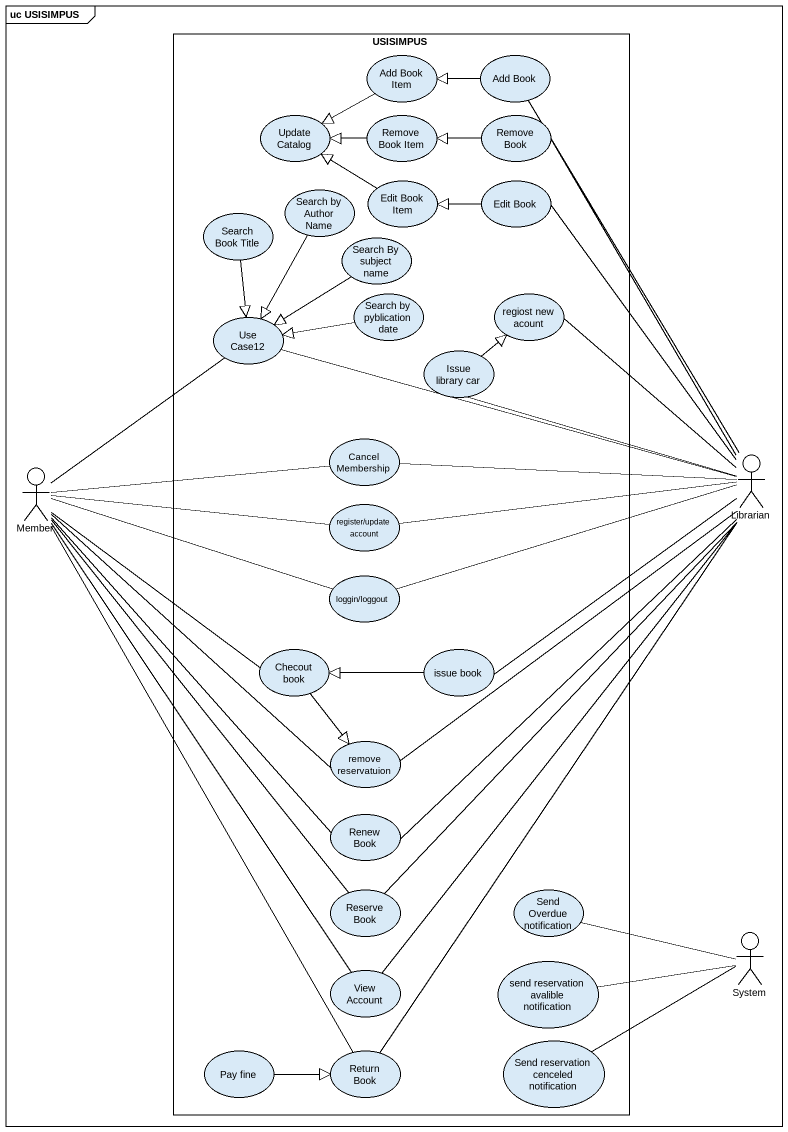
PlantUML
@startuml
mainframe uc USISIMPUS
rectangle USISIMPUS {
  usecase "Add Book Item" as Add_Book_Item
  usecase "Add Book" as Add_Book
  usecase "Update Catalog" as Update_Catalog
  usecase "Remove Book Item" as Remove_Book_Item
  usecase "Remove Book" as Remove_Book
  usecase "Search Book Title" as Search_Book_Title
  usecase "Search by Author Name" as Search_by_Author_Name
  usecase "Edit Book Item" as Edit_Book_Item
  usecase "Edit Book" as Edit_Book
  usecase "Search By subject name" as Search_By_subject_name
  usecase "Search by pyblication date" as Search_by_pyblication_date
  usecase "regiost new acount" as regiost_new_acount
  usecase "Use Case12" as Use_Case12
  usecase "Issue library car" as Issue_library_car
  usecase "Cancel Membership" as Cancel_Membership
  usecase "register/update account" as register_update_account
  usecase "loggin/loggout" as loggin_loggout
  usecase "Checout book" as Checout_book
  usecase "issue book" as issue_book
  usecase "remove reservatuion" as remove_reservatuion
  usecase "Renew Book" as Renew_Book
  usecase "Reserve Book" as Reserve_Book
  usecase "Send Overdue notification" as Send_Overdue_notification
  usecase "View Account" as View_Account
  usecase "send reservation avalible notification" as send_reservation_avalible
  usecase "Pay fine" as Pay_fine
  usecase "Return Book" as Return_Book
  usecase "Send reservation cenceled notification" as Send_reservation_cenceled
}
actor Librarian
actor Member
actor System
Add_Book_Item -left-|> Update_Catalog
Add_Book -left-|> Add_Book_Item
Remove_Book_Item -left-|> Update_Catalog
Remove_Book -left-|> Remove_Book_Item
Search_Book_Title --|> Use_Case12
Search_by_Author_Name --|> Use_Case12
Edit_Book_Item -up-|> Update_Catalog
Edit_Book -left-|> Edit_Book_Item
Search_By_subject_name --|> Use_Case12
Search_by_pyblication_date -left-|> Use_Case12
Issue_library_car -up-|> regiost_new_acount
Librarian -up- Add_Book
Librarian -up- Remove_Book
Librarian -up- Edit_Book
Librarian -up- regiost_new_acount
Librarian -left- Use_Case12
Librarian -left- Issue_library_car
Librarian -left- Cancel_Membership
Librarian -left- register_update_account
Librarian -left- loggin_loggout
Librarian -left- issue_book
Librarian -- remove_reservatuion
Librarian -- Renew_Book
Librarian -- Reserve_Book
Librarian -- View_Account
Librarian -- Return_Book
Member -up- Use_Case12
Member -right- Cancel_Membership
Member -right- register_update_account
Member -right- loggin_loggout
Member -right- Checout_book
Member -- remove_reservatuion
Member -- Renew_Book
Member -- Reserve_Book
Member -- View_Account
Member -- Return_Book
Checout_book --|> remove_reservatuion
issue_book -left-|> Checout_book
System -left- Send_Overdue_notification
System -left- send_reservation_avalible
System -left- Send_reservation_cenceled
Pay_fine -right-|> Return_Book
@enduml
